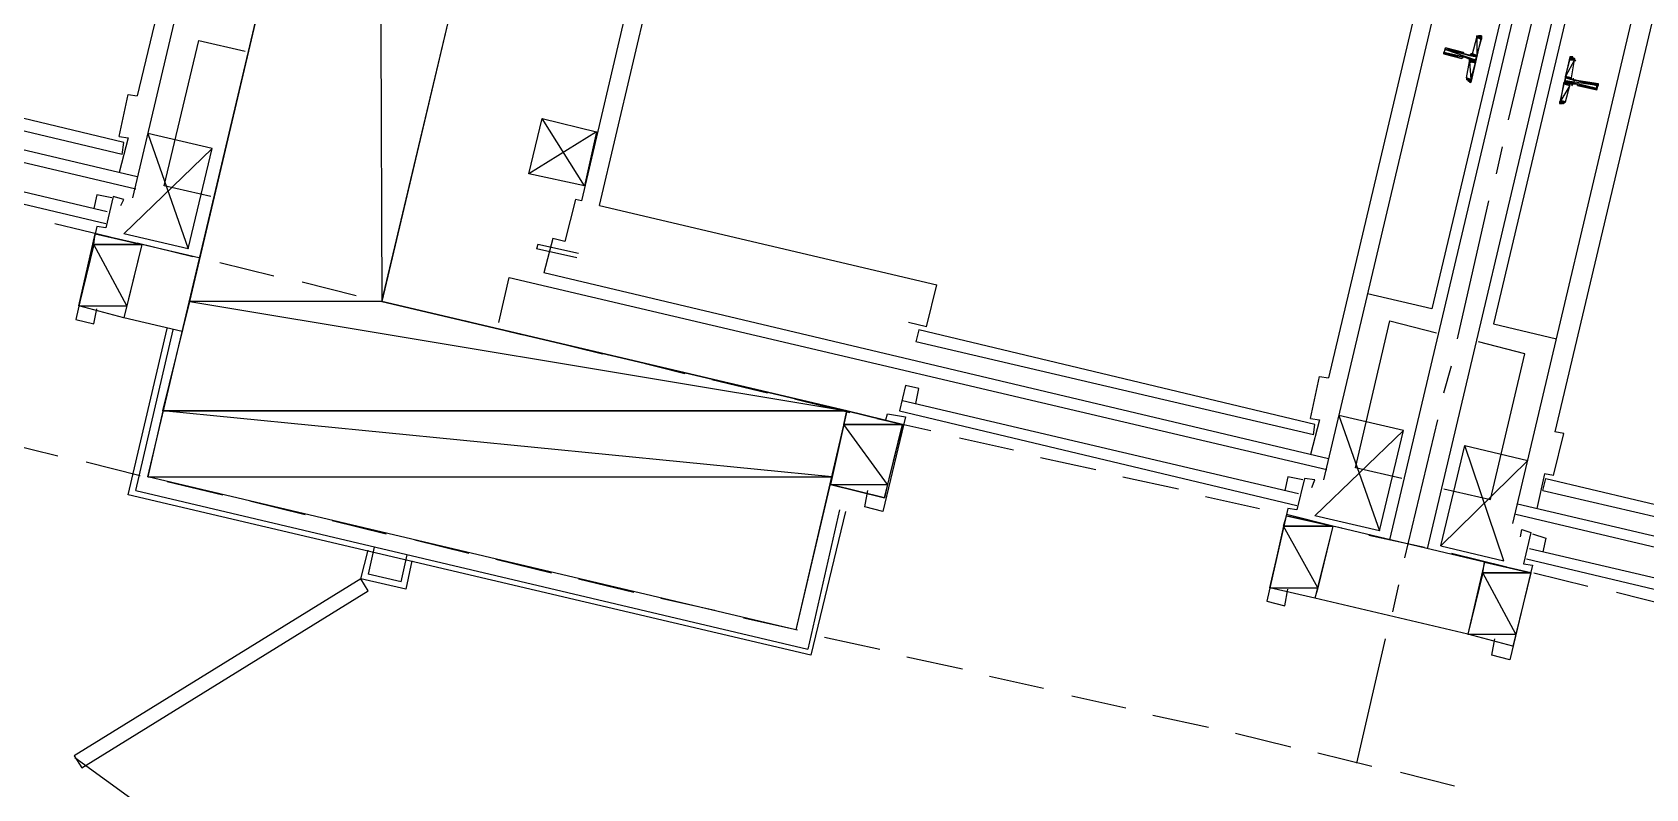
# Model space of a CAD drawing. Header units: feet. Extents: x -84 to 198, y -22 to 181.
# Drawn here: x 54.96 to 69.3, y 51.16 to 57.89 of the extents above; entities that cross this region are included whole.
import ezdxf

# ---------------------------------------------------------------- set-up
doc = ezdxf.new("R2010")
doc.units = ezdxf.units.FT
for name, color, linetype in [('A-LINEA', 7, 'CONTINUOUS'), ('A-LINEA-FINA', 9, 'CONTINUOUS'), ('A-MURO-CONCRETO', 8, 'CONTINUOUS')]:
    doc.layers.add(name, color=color, linetype=linetype)

msp = doc.modelspace()

# ---------------------------------------------------------------- linework, layer by layer
at = {"layer": 'A-LINEA'}
for p, q in [((55.8533, 56.4178), (57.5467, 63.6044)), ((57.2267, 62.9511), (55.8933, 57.3244)), ((61.16, 62.0311), (59.84, 56.3911)), ((60, 56.3511), (61.3333, 61.9911)), ((67.0267, 53.3778), (68.9467, 61.4978)), ((67.36, 53.2978), (69.28, 61.4178)), ((66.44, 53.9111), (68.1333, 61.0978)), ((68.7333, 61.0578), (67.4, 55.4311)), ((69.28, 60.9378), (67.9467, 55.2978)), ((68.12, 53.5244), (69.8133, 60.6978)), ((67.8133, 60.4578), (66.48, 54.8178)), ((69.8267, 59.9778), (68.4933, 54.3378)), ((55.8933, 56.6044), (48.92, 58.2578)), ((68.08, 57.1111), (68.3733, 58.3378)), ((48.6133, 58.2178), (55.88, 56.4978)), ((67.76, 57.6978), (67.8, 57.8444)), ((67.8246, 57.8572), (67.8009, 57.8437)), ((55.7733, 56.9111), (52.2533, 57.7511)), ((67.6667, 57.6578), (67.6667, 57.6578)), ((67.68, 57.6978), (67.7333, 57.6844)), ((67.72, 57.6578), (67.68, 57.6711)), ((67.68, 57.6578), (67.68, 57.6578)), ((67.6933, 57.6978), (67.6933, 57.6978)), ((68.6797, 57.6345), (68.6646, 57.6572)), ((55.76, 56.8044), (52.2267, 57.6444)), ((67.7067, 57.4844), (67.7333, 57.6311)), ((68.64, 57.4844), (68.6667, 57.6444)), ((67.7203, 57.4677), (67.7354, 57.445)), ((68.5867, 57.2711), (68.6267, 57.4178)), ((68.6533, 57.4311), (68.6933, 57.4311)), ((68.6933, 57.4178), (68.6933, 57.4178)), ((68.7067, 57.4178), (68.7067, 57.4178)), ((55.7333, 56.9644), (55.8133, 57.3378)), ((55.8133, 57.3378), (55.8933, 57.3244)), ((68.5621, 57.2583), (68.5858, 57.2718)), ((52.1067, 57.1244), (55.6267, 56.2978)), ((59.8667, 56.5244), (59.4933, 57.1244)), ((52.08, 57.0311), (55.6133, 56.1911)), ((55.7333, 56.9644), (55.8133, 56.9511)), ((55.8133, 56.9511), (55.7333, 56.6444)), ((56.56, 56.8578), (55.9867, 56.9911)), ((55.76, 56.8044), (55.7733, 56.9111)), ((56.3467, 55.9644), (56.56, 56.8578)), ((67.9733, 56.6311), (68.0267, 56.8711)), ((59.7867, 56.4044), (59.6933, 56.0311)), ((59.84, 56.3911), (59.7867, 56.4044)), ((67.6267, 55.1644), (67.9067, 56.3911)), ((60, 56.3511), (63, 55.6444)), ((55.16, 56.1911), (55.6533, 56.0711)), ((55.3733, 55.4578), (55.52, 56.0978)), ((55.9333, 56.0044), (55.52, 56.0978)), ((55.9333, 56.0044), (55.7733, 55.3511)), ((55.8933, 56.0178), (56.3867, 55.8978)), ((56.44, 55.8844), (55.9333, 56.0044)), ((59.4533, 56.0044), (59.44, 55.9644)), ((59.8, 55.8844), (59.44, 55.9644)), ((59.8133, 55.9244), (59.4533, 56.0044)), ((56.6267, 55.8444), (57.1067, 55.7244)), ((57.36, 55.6711), (57.84, 55.5511)), ((59.1067, 55.3111), (59.2, 55.7111)), ((59.2, 55.7111), (66.4667, 54.0044)), ((66.48, 54.0978), (59.5067, 55.7511)), ((62.9067, 55.2711), (63, 55.6444)), ((58.08, 55.4978), (58.5733, 55.3778)), ((67.4, 55.4311), (66.8267, 55.5644)), ((55.7733, 55.3511), (55.3733, 55.4578)), ((56.2933, 55.2311), (55.7733, 55.3511)), ((55.88, 53.8178), (56.2133, 55.2444)), ((58.8133, 55.3244), (59.3067, 55.2044)), ((62.9067, 55.2711), (62.7467, 55.3111)), ((62.84, 55.2444), (62.8133, 55.1378)), ((66.36, 54.4044), (62.84, 55.2444)), ((67.9467, 55.2978), (68.5067, 55.1644)), ((59.5467, 55.1511), (60.0267, 55.0311)), ((66.3467, 54.3111), (62.8133, 55.1378)), ((60.28, 54.9778), (60.76, 54.8578)), ((67.5067, 54.6844), (67.5733, 54.9244)), ((61, 54.8044), (61.4933, 54.6844)), ((66.32, 54.4578), (66.4, 54.8311)), ((66.4, 54.8311), (66.48, 54.8178)), ((62.8133, 54.5911), (62.84, 54.7244)), ((61.7333, 54.6311), (62.2267, 54.5111)), ((62.6667, 54.5244), (66.2, 53.6844)), ((62.6933, 54.6178), (66.2133, 53.7911)), ((62.4667, 54.4578), (62.9467, 54.3511)), ((62.5333, 53.7511), (62.6933, 54.4044)), ((66.32, 54.4578), (66.4, 54.4444)), ((66.4, 54.4444), (66.32, 54.1378)), ((66.3467, 54.3111), (66.36, 54.4044)), ((67.1467, 54.3511), (66.5733, 54.4844)), ((66.9333, 53.4578), (67.1467, 54.3511)), ((67.16, 53.2178), (67.4533, 54.4444)), ((54.7067, 54.2444), (55.1867, 54.1244)), ((63.2, 54.2844), (63.68, 54.1778)), ((67.48, 53.3244), (67.6933, 54.2178)), ((67.6933, 54.2178), (68.2533, 54.0844)), ((68.48, 53.9511), (68.5733, 54.3244)), ((68.5733, 54.3244), (68.4933, 54.3378)), ((55.44, 54.0711), (55.92, 53.9511)), ((63.92, 54.1111), (64.4133, 54.0044)), ((64.6533, 53.9378), (65.1467, 53.8311)), ((68.4, 53.9644), (68.3333, 53.6578)), ((68.3867, 53.8178), (68.4133, 53.9244)), ((68.48, 53.9511), (68.4, 53.9644)), ((68.4133, 53.9244), (71.9333, 53.0844)), ((55.88, 53.8178), (61.8533, 52.4044)), ((56.16, 53.8978), (56.6533, 53.7778)), ((68.3867, 53.8178), (71.92, 52.9911)), ((56.8933, 53.7244), (57.3867, 53.6044)), ((62.1333, 53.6444), (61.8533, 52.4044)), ((65.3867, 53.7644), (65.8667, 53.6578)), ((68.16, 53.6978), (75.1333, 52.0578)), ((57.6267, 53.5511), (58.1067, 53.4311)), ((62.1867, 53.6311), (61.88, 52.3511)), ((65.96, 52.9511), (66.1067, 53.5911)), ((66.52, 53.4978), (66.1067, 53.6044)), ((66.12, 53.5911), (66.6, 53.4844)), ((66.52, 53.4978), (66.36, 52.8578)), ((67.8667, 53.1778), (66.52, 53.4978)), ((75.4, 51.8844), (68.1467, 53.6044)), ((58.36, 53.3778), (58.84, 53.2578)), ((66.84, 53.4178), (67.3333, 53.3111)), ((57.88, 53.0311), (57.9467, 53.2844)), ((58, 53.3111), (57.9467, 53.0711)), ((58.24, 53.0044), (58.2933, 53.2444)), ((59.08, 53.2044), (59.5733, 53.0844)), ((67.5733, 53.2578), (68.0667, 53.1378)), ((71.7733, 52.3644), (68.24, 53.2044)), ((71.7867, 52.4711), (68.2667, 53.2978)), ((58.24, 53.0044), (57.9467, 53.0711)), ((58.3333, 53.1911), (58.28, 52.9378)), ((67.8667, 53.1778), (67.72, 52.5378)), ((68.28, 53.0844), (67.8667, 53.1778)), ((68.3067, 53.0844), (68.7867, 52.9644)), ((58.28, 52.9378), (57.88, 53.0311)), ((59.8133, 53.0311), (60.3067, 52.9111)), ((66.36, 52.8578), (65.96, 52.9511)), ((67.0533, 52.7378), (67.1067, 52.9778)), ((60.5467, 52.8578), (61.0267, 52.7511)), ((67.72, 52.5378), (66.36, 52.8578)), ((69.04, 52.9111), (69.52, 52.7911)), ((61.28, 52.6844), (61.76, 52.5778)), ((62, 52.5111), (62.4933, 52.4044)), ((66.7333, 51.3911), (66.9867, 52.4978)), ((68.12, 52.4311), (67.72, 52.5378)), ((62.7333, 52.3378), (63.2267, 52.2311)), ((63.4667, 52.1644), (63.9467, 52.0578)), ((64.2, 51.9911), (64.68, 51.8844)), ((64.92, 51.8178), (65.4133, 51.7111)), ((65.6533, 51.6578), (66.1467, 51.5378)), ((66.3867, 51.4844), (66.8667, 51.3644)), ((55.3375, 51.4428), (57.1945, 50.0985)), ((67.12, 51.3111), (67.6, 51.1911))]:
    msp.add_line(p, q, dxfattribs=at)
for points in [[(62.2, 54.5244), (61.7467, 52.5778), (55.9867, 53.9378), (58.8267, 65.9378), (64.5867, 64.5778), (64.12, 62.6311), (59.9867, 63.6178), (58.0667, 55.4978), (62.2, 54.5244)], [(56.5467, 56.4311), (56.1333, 56.5244), (56.44, 57.8178), (56.8533, 57.7244)], [(67.8267, 57.8578), (67.84, 57.8578), (67.7467, 57.4444), (67.7333, 57.4578)], [(67.6667, 57.6578), (67.5067, 57.6978), (67.52, 57.7511), (67.68, 57.7111)], [(67.7354, 57.685), (67.7505, 57.6874), (67.7595, 57.6998)], [(68.6533, 57.6711), (68.6267, 57.6711), (68.5333, 57.2578), (68.56, 57.2578)], [(67.7461, 57.6198), (67.7437, 57.635), (67.7313, 57.6439)], [(68.6646, 57.4306), (68.6495, 57.4281), (68.6405, 57.4157)], [(68.7067, 57.4178), (68.8667, 57.3778), (68.88, 57.4311), (68.7067, 57.4578), (68.7067, 57.4578), (68.6533, 57.4711)], [(68.6539, 57.4824), (68.6563, 57.4673), (68.6687, 57.4583)], [(59.9733, 57.0044), (59.3733, 56.6311), (59.4933, 57.1244), (59.9733, 57.0044), (59.8667, 56.5244), (59.3733, 56.6311)], [(55.9867, 56.9911), (56.3467, 55.9644), (55.7733, 56.0978), (56.56, 56.8578)], [(55.7467, 56.3511), (55.7733, 56.4044), (55.68, 56.4311), (55.6133, 56.1511), (55.5333, 56.1644), (55.3467, 55.3378), (55.5067, 55.2978), (55.5333, 55.4311)], [(55.6667, 56.4178), (55.5333, 56.4444), (55.5067, 56.3244)], [(59.6933, 56.0311), (59.5867, 56.0578), (59.5067, 55.7511)], [(61.88, 52.3511), (55.8133, 53.7778), (56.16, 55.2578)], [(67.1333, 53.9244), (66.72, 54.0178), (67.0267, 55.3244), (67.44, 55.2178)], [(67.5067, 53.8311), (67.92, 53.7378), (68.2267, 55.0311), (67.8133, 55.1378)], [(62.84, 54.7244), (62.72, 54.7511), (62.6667, 54.5244)], [(62.6933, 54.4044), (62.2, 54.5244), (62.0533, 53.8711), (62.5333, 53.7511)], [(62.5467, 54.4444), (62.56, 54.4978), (62.72, 54.4711), (62.52, 53.6311), (62.36, 53.6711), (62.3867, 53.8178)], [(66.5733, 54.4844), (66.9333, 53.4578), (66.36, 53.5911), (67.1467, 54.3511)], [(68.2533, 54.0844), (67.48, 53.3244), (68.04, 53.1911), (67.6933, 54.2178)], [(66.3333, 53.8444), (66.36, 53.9111), (66.2667, 53.9244), (66.2, 53.6444), (66.12, 53.6578), (65.9333, 52.8311), (66.0933, 52.7911), (66.12, 52.9378)], [(66.2533, 53.9111), (66.12, 53.9378), (66.0933, 53.8178)], [(68.1867, 53.4044), (68.2, 53.4711), (68.28, 53.4444), (68.2133, 53.1644), (68.2933, 53.1511), (68.0933, 52.3111), (67.9333, 52.3511), (67.96, 52.4978)], [(68.2933, 53.4311), (68.4133, 53.3911), (68.3867, 53.2711)], [(57.88, 53.0311), (55.3333, 51.4578), (55.4, 51.3511), (57.9467, 52.9244), (57.88, 53.0311)]]:
    msp.add_lwpolyline(points, dxfattribs=at)
at = {"layer": 'A-LINEA-FINA'}
for p, q in [((67.84, 57.8444), (67.8, 57.8578)), ((67.84, 57.8444), (67.8, 57.8578)), ((67.84, 57.8444), (67.8133, 57.8578)), ((67.84, 57.8578), (67.8267, 57.8578)), ((67.68, 57.6711), (67.5067, 57.7111)), ((67.6667, 57.6578), (67.5067, 57.6978)), ((67.68, 57.7111), (67.52, 57.7511)), ((67.68, 57.6978), (67.52, 57.7378)), ((67.68, 57.6978), (67.52, 57.7378)), ((67.7867, 57.6311), (67.7333, 57.6578)), ((67.8, 57.6844), (67.7467, 57.6978)), ((67.8, 57.6711), (67.7467, 57.6844)), ((68.6267, 57.6711), (68.6533, 57.6711)), ((68.6267, 57.6578), (68.6667, 57.6578)), ((67.7867, 57.6311), (67.7333, 57.6444)), ((67.7867, 57.6178), (67.7333, 57.6311)), ((67.7467, 57.4578), (67.7067, 57.4711)), ((67.7467, 57.4578), (67.72, 57.4578)), ((67.7467, 57.4578), (67.72, 57.4578)), ((68.5733, 57.4444), (68.64, 57.4311)), ((68.5733, 57.4311), (68.6267, 57.4178)), ((68.5867, 57.4978), (68.64, 57.4844)), ((68.5867, 57.4978), (68.64, 57.4844)), ((68.5867, 57.4844), (68.64, 57.4711)), ((68.6933, 57.4178), (68.8667, 57.3778)), ((68.7067, 57.4578), (68.88, 57.4311)), ((68.7067, 57.4578), (68.88, 57.4178)), ((68.7067, 57.4578), (68.88, 57.4178)), ((68.7067, 57.4578), (68.8667, 57.4178)), ((68.7067, 57.4178), (68.8667, 57.3778)), ((68.5333, 57.2711), (68.5733, 57.2578)), ((68.5467, 57.2844), (68.5867, 57.2711))]:
    msp.add_line(p, q, dxfattribs=at)
for points in [[(67.8, 57.8444), (67.8, 57.6844), (67.76, 57.6978), (67.8, 57.8444)], [(67.8133, 57.8578), (67.84, 57.8444), (67.8, 57.8578), (67.8133, 57.8578)], [(67.8, 57.8578), (67.84, 57.8444), (67.84, 57.8444), (67.8, 57.8578), (67.8, 57.8578)], [(67.8, 57.8578), (67.84, 57.8444), (67.8, 57.8444), (67.8, 57.8578), (67.8, 57.8578)], [(67.84, 57.8311), (67.84, 57.8311), (67.8, 57.8444), (67.84, 57.8311)], [(67.84, 57.8311), (67.8, 57.8444), (67.84, 57.8444), (67.84, 57.8311), (67.84, 57.8311)], [(67.84, 57.8311), (67.8, 57.8444), (67.8, 57.6844), (67.84, 57.8311)], [(67.84, 57.8578), (67.8267, 57.8578), (67.8133, 57.8578), (67.84, 57.8578), (67.84, 57.8578)], [(67.8133, 57.8578), (67.84, 57.8578), (67.84, 57.8578), (67.8133, 57.8578)], [(67.84, 57.8578), (67.84, 57.8578), (67.8133, 57.8578), (67.84, 57.8578), (67.84, 57.8578)], [(67.84, 57.8444), (67.84, 57.8444), (67.8133, 57.8578), (67.84, 57.8444)], [(67.84, 57.8444), (67.8133, 57.8578), (67.84, 57.8578), (67.84, 57.8444), (67.84, 57.8444)], [(67.8267, 57.8578), (67.84, 57.8578), (67.84, 57.8578), (67.8267, 57.8578)], [(67.84, 57.8578), (67.84, 57.8578), (67.8267, 57.8578), (67.84, 57.8578)], [(67.52, 57.7378), (67.7867, 57.6444), (67.5067, 57.7111), (67.52, 57.7378), (67.52, 57.7378)], [(67.5067, 57.7111), (67.68, 57.6711), (67.68, 57.6711), (67.5067, 57.7111)], [(67.68, 57.6711), (67.68, 57.6711), (67.5067, 57.7111), (67.68, 57.6711), (67.68, 57.6711)], [(67.5067, 57.7111), (67.68, 57.6711), (67.68, 57.6711), (67.5067, 57.7111)], [(67.68, 57.6711), (67.68, 57.6711), (67.5067, 57.7111), (67.68, 57.6711), (67.68, 57.6711)], [(67.5067, 57.7111), (67.68, 57.6711), (67.5067, 57.6978), (67.5067, 57.7111), (67.5067, 57.7111)], [(67.6667, 57.6578), (67.6667, 57.6578), (67.5067, 57.6978), (67.6667, 57.6578)], [(67.6667, 57.6578), (67.5067, 57.6978), (67.68, 57.6711), (67.6667, 57.6578), (67.6667, 57.6578)], [(67.5067, 57.6978), (67.6667, 57.6578), (67.6667, 57.6578), (67.5067, 57.6978)], [(67.6667, 57.6578), (67.6667, 57.6578), (67.5067, 57.6978), (67.6667, 57.6578), (67.6667, 57.6578)], [(67.5067, 57.6978), (67.6667, 57.6578), (67.6667, 57.6578), (67.5067, 57.6978)], [(67.6667, 57.6578), (67.6667, 57.6578), (67.5067, 57.6978), (67.6667, 57.6578)], [(67.5067, 57.6978), (67.6667, 57.6578), (67.6667, 57.6578), (67.5067, 57.6978), (67.5067, 57.6978)], [(67.5067, 57.6978), (67.6667, 57.6578), (67.6667, 57.6578), (67.5067, 57.6978)], [(67.6667, 57.6578), (67.6667, 57.6578), (67.5067, 57.6978), (67.6667, 57.6578), (67.6667, 57.6578)], [(67.5067, 57.6978), (67.6667, 57.6578), (67.6667, 57.6578), (67.5067, 57.6978)], [(67.6667, 57.6578), (67.6667, 57.6578), (67.5067, 57.6978), (67.6667, 57.6578), (67.6667, 57.6578)], [(67.52, 57.7511), (67.68, 57.7111), (67.52, 57.7378), (67.52, 57.7511), (67.52, 57.7511)], [(67.52, 57.7378), (67.68, 57.6978), (67.68, 57.6978), (67.52, 57.7378)], [(67.68, 57.6978), (67.68, 57.6978), (67.52, 57.7378), (67.68, 57.6978)], [(67.68, 57.6978), (67.52, 57.7378), (67.68, 57.7111), (67.68, 57.6978), (67.68, 57.6978)], [(67.52, 57.7378), (67.68, 57.6978), (67.68, 57.6978), (67.52, 57.7378)], [(67.68, 57.6978), (67.68, 57.6978), (67.52, 57.7378), (67.68, 57.6978), (67.68, 57.6978)], [(67.52, 57.7378), (67.68, 57.6978), (67.68, 57.6978), (67.52, 57.7378)], [(67.68, 57.6978), (67.68, 57.6978), (67.52, 57.7378), (67.68, 57.6978)], [(67.52, 57.7378), (67.68, 57.6978), (67.68, 57.6978), (67.52, 57.7378), (67.52, 57.7378)], [(67.52, 57.7378), (67.68, 57.6978), (67.68, 57.6978), (67.52, 57.7378)], [(67.68, 57.6978), (67.68, 57.6978), (67.52, 57.7378), (67.68, 57.6978), (67.68, 57.6978)], [(67.52, 57.7378), (67.68, 57.6978), (67.68, 57.6978), (67.52, 57.7378)], [(67.68, 57.6978), (67.68, 57.6978), (67.52, 57.7378), (67.68, 57.6978), (67.68, 57.6978)], [(67.52, 57.7378), (67.68, 57.6978), (67.68, 57.6978), (67.52, 57.7378)], [(67.68, 57.6978), (67.68, 57.6978), (67.52, 57.7378), (67.68, 57.6978), (67.68, 57.6978)], [(67.8, 57.6711), (67.52, 57.7378), (67.7867, 57.6444), (67.8, 57.6711)], [(67.72, 57.6578), (67.7867, 57.6444), (67.7867, 57.6444), (67.72, 57.6578)], [(67.7867, 57.6444), (67.7867, 57.6444), (67.72, 57.6578), (67.7867, 57.6444), (67.7867, 57.6444)], [(67.7867, 57.6444), (67.72, 57.6578), (67.7867, 57.6311), (67.7867, 57.6444)], [(67.72, 57.6578), (67.7867, 57.6311), (67.7333, 57.6578), (67.72, 57.6578), (67.72, 57.6578)], [(67.7467, 57.6844), (67.8, 57.6711), (67.7333, 57.6844), (67.7467, 57.6844), (67.7467, 57.6844)], [(67.7333, 57.6844), (67.8, 57.6711), (67.8, 57.6711), (67.7333, 57.6844)], [(67.8, 57.6711), (67.8, 57.6711), (67.7333, 57.6844), (67.8, 57.6711), (67.8, 57.6711)], [(67.7333, 57.6844), (67.8, 57.6711), (67.8, 57.6711), (67.7333, 57.6844)], [(67.8, 57.6711), (67.8, 57.6711), (67.7333, 57.6844), (67.8, 57.6711), (67.8, 57.6711)], [(67.7333, 57.6844), (67.8, 57.6711), (67.8, 57.6711), (67.7333, 57.6844)], [(67.8, 57.6711), (67.8, 57.6711), (67.7333, 57.6844), (67.8, 57.6711), (67.8, 57.6711)], [(67.7333, 57.6578), (67.7867, 57.6311), (67.7333, 57.6444), (67.7333, 57.6578), (67.7333, 57.6578)], [(67.8, 57.6844), (67.76, 57.6978), (67.7467, 57.6978), (67.8, 57.6844), (67.8, 57.6844)], [(67.8, 57.6844), (67.8, 57.6844), (67.7467, 57.6978), (67.8, 57.6844)], [(67.7467, 57.6978), (67.8, 57.6844), (67.8, 57.6844), (67.7467, 57.6978)], [(67.8, 57.6844), (67.8, 57.6844), (67.7467, 57.6978), (67.8, 57.6844), (67.8, 57.6844)], [(67.8, 57.6844), (67.7467, 57.6978), (67.8, 57.6711), (67.8, 57.6844)], [(67.7467, 57.6978), (67.8, 57.6711), (67.7467, 57.6844), (67.7467, 57.6978), (67.7467, 57.6978)], [(67.7467, 57.6844), (67.8, 57.6711), (67.8, 57.6711), (67.7467, 57.6844)], [(67.8, 57.6711), (67.8, 57.6711), (67.7467, 57.6844), (67.8, 57.6711), (67.8, 57.6711)], [(67.76, 57.6978), (67.8, 57.6844), (67.8, 57.6844), (67.76, 57.6978)], [(68.6533, 57.6711), (68.6267, 57.6711), (68.6533, 57.6578), (68.6533, 57.6711)], [(68.6267, 57.6711), (68.6533, 57.6578), (68.6667, 57.6578), (68.6267, 57.6711), (68.6267, 57.6711)], [(68.6533, 57.6578), (68.6267, 57.6711), (68.6267, 57.6711), (68.6533, 57.6578)], [(68.6267, 57.6711), (68.6267, 57.6711), (68.6667, 57.6578), (68.6267, 57.6711)], [(68.6267, 57.6711), (68.6667, 57.6578), (68.6267, 57.6711), (68.6267, 57.6711), (68.6267, 57.6711)], [(68.6267, 57.6578), (68.6667, 57.6578), (68.6267, 57.6711), (68.6267, 57.6578), (68.6267, 57.6578)], [(68.6667, 57.6444), (68.6267, 57.6578), (68.6667, 57.6578), (68.6667, 57.6444)], [(68.6667, 57.6578), (68.6267, 57.6578), (68.6267, 57.6578), (68.6667, 57.6578)], [(68.6267, 57.6578), (68.6267, 57.6578), (68.6667, 57.6578), (68.6267, 57.6578)], [(68.6667, 57.6578), (68.6267, 57.6578), (68.6267, 57.6578), (68.6667, 57.6578)], [(68.6267, 57.6578), (68.6267, 57.6578), (68.6667, 57.6444), (68.6267, 57.6578)], [(68.6267, 57.6578), (68.6667, 57.6444), (68.6267, 57.6578), (68.6267, 57.6578), (68.6267, 57.6578)], [(68.6267, 57.6444), (68.6667, 57.6444), (68.6267, 57.6578), (68.6267, 57.6444), (68.6267, 57.6444)], [(67.7333, 57.6311), (67.7467, 57.4711), (67.7067, 57.4844), (67.7333, 57.6311)], [(67.7333, 57.6444), (67.7867, 57.6311), (67.7867, 57.6311), (67.7333, 57.6444)], [(67.7867, 57.6311), (67.7867, 57.6311), (67.7333, 57.6444), (67.7867, 57.6311), (67.7867, 57.6311)], [(67.7333, 57.6444), (67.7867, 57.6311), (67.7867, 57.6311), (67.7333, 57.6444)], [(67.7867, 57.6311), (67.7867, 57.6311), (67.7333, 57.6444), (67.7867, 57.6311), (67.7867, 57.6311)], [(67.7333, 57.6444), (67.7867, 57.6311), (67.7867, 57.6311), (67.7333, 57.6444)], [(67.7867, 57.6311), (67.7867, 57.6311), (67.7333, 57.6444), (67.7867, 57.6311), (67.7867, 57.6311)], [(67.7333, 57.6444), (67.7867, 57.6311), (67.7333, 57.6311), (67.7333, 57.6444), (67.7333, 57.6444)], [(67.7333, 57.6311), (67.7867, 57.6178), (67.7867, 57.6178), (67.7333, 57.6311)], [(67.7867, 57.6178), (67.7867, 57.6178), (67.7333, 57.6311), (67.7867, 57.6178)], [(67.7867, 57.6178), (67.7333, 57.6311), (67.7867, 57.6311), (67.7867, 57.6178), (67.7867, 57.6178)], [(67.7867, 57.6178), (67.7333, 57.6311), (67.7467, 57.4711), (67.7867, 57.6178)], [(68.6267, 57.6444), (68.6667, 57.6444), (68.5867, 57.4978), (68.6267, 57.6444)], [(68.6667, 57.6444), (68.5867, 57.4978), (68.64, 57.4844), (68.6667, 57.6444)], [(68.6267, 57.6444), (68.6267, 57.6444), (68.6667, 57.6444), (68.6267, 57.6444)], [(67.7467, 57.4711), (67.7067, 57.4844), (67.7067, 57.4711), (67.7467, 57.4711), (67.7467, 57.4711)], [(67.7067, 57.4844), (67.7467, 57.4711), (67.7467, 57.4711), (67.7067, 57.4844), (67.7067, 57.4844)], [(67.7467, 57.4578), (67.7467, 57.4578), (67.7067, 57.4711), (67.7467, 57.4578)], [(67.7467, 57.4578), (67.7067, 57.4711), (67.7467, 57.4711), (67.7467, 57.4578), (67.7467, 57.4578)], [(67.7067, 57.4711), (67.7467, 57.4578), (67.72, 57.4711), (67.7067, 57.4711)], [(67.7467, 57.4578), (67.72, 57.4711), (67.72, 57.4578), (67.7467, 57.4578), (67.7467, 57.4578)], [(67.72, 57.4711), (67.7467, 57.4578), (67.7467, 57.4578), (67.72, 57.4711)], [(67.7467, 57.4578), (67.7467, 57.4578), (67.72, 57.4578), (67.7467, 57.4578)], [(67.72, 57.4578), (67.7467, 57.4578), (67.7467, 57.4578), (67.72, 57.4578)], [(67.7467, 57.4578), (67.7467, 57.4578), (67.72, 57.4578), (67.7467, 57.4578)], [(67.72, 57.4578), (67.7467, 57.4578), (67.7467, 57.4578), (67.72, 57.4578), (67.72, 57.4578)], [(67.7467, 57.4578), (67.72, 57.4578), (67.7467, 57.4444), (67.7467, 57.4578)], [(67.72, 57.4578), (67.7467, 57.4444), (67.7333, 57.4578), (67.72, 57.4578), (67.72, 57.4578)], [(68.5733, 57.4311), (68.6267, 57.4178), (68.5467, 57.2844), (68.5733, 57.4311)], [(68.6267, 57.4178), (68.5467, 57.2844), (68.5867, 57.2711), (68.6267, 57.4178)], [(68.5733, 57.4444), (68.5733, 57.4444), (68.64, 57.4311), (68.5733, 57.4444)], [(68.5733, 57.4444), (68.64, 57.4311), (68.5867, 57.4444), (68.5733, 57.4444), (68.5733, 57.4444)], [(68.64, 57.4311), (68.5733, 57.4444), (68.6267, 57.4311), (68.64, 57.4311), (68.64, 57.4311)], [(68.6267, 57.4311), (68.5733, 57.4444), (68.5733, 57.4444), (68.6267, 57.4311)], [(68.5733, 57.4444), (68.5733, 57.4444), (68.6267, 57.4311), (68.5733, 57.4444), (68.5733, 57.4444)], [(68.5733, 57.4444), (68.6267, 57.4311), (68.5733, 57.4311), (68.5733, 57.4444)], [(68.6267, 57.4311), (68.5733, 57.4311), (68.6267, 57.4178), (68.6267, 57.4311)], [(68.6267, 57.4178), (68.5733, 57.4311), (68.5733, 57.4311), (68.6267, 57.4178), (68.6267, 57.4178)], [(68.64, 57.4844), (68.5867, 57.4978), (68.5867, 57.4978), (68.64, 57.4844)], [(68.5867, 57.4978), (68.5867, 57.4978), (68.64, 57.4844), (68.5867, 57.4978)], [(68.64, 57.4844), (68.5867, 57.4978), (68.5867, 57.4978), (68.64, 57.4844)], [(68.5867, 57.4978), (68.5867, 57.4978), (68.64, 57.4844), (68.5867, 57.4978), (68.5867, 57.4978)], [(68.5867, 57.4978), (68.64, 57.4844), (68.5867, 57.4844), (68.5867, 57.4978)], [(68.64, 57.4844), (68.5867, 57.4844), (68.64, 57.4711), (68.64, 57.4844), (68.64, 57.4844)], [(68.64, 57.4711), (68.5867, 57.4844), (68.6533, 57.4711), (68.64, 57.4711), (68.64, 57.4711)], [(68.6533, 57.4711), (68.5867, 57.4844), (68.5867, 57.4844), (68.6533, 57.4711)], [(68.5867, 57.4844), (68.5867, 57.4844), (68.6533, 57.4711), (68.5867, 57.4844), (68.5867, 57.4844)], [(68.6533, 57.4711), (68.5867, 57.4844), (68.5867, 57.4844), (68.6533, 57.4711)], [(68.5867, 57.4844), (68.5867, 57.4844), (68.6533, 57.4711), (68.5867, 57.4844), (68.5867, 57.4844)], [(68.6533, 57.4711), (68.5867, 57.4844), (68.5867, 57.4844), (68.6533, 57.4711)], [(68.5867, 57.4844), (68.5867, 57.4844), (68.6533, 57.4711), (68.5867, 57.4844), (68.5867, 57.4844)], [(68.6533, 57.4711), (68.5867, 57.4844), (68.5867, 57.4844), (68.6533, 57.4711)], [(68.5867, 57.4844), (68.5867, 57.4844), (68.6533, 57.4711), (68.5867, 57.4844), (68.5867, 57.4844)], [(68.5867, 57.4844), (68.8667, 57.4178), (68.5867, 57.4578), (68.5867, 57.4844)], [(68.8667, 57.4178), (68.5867, 57.4578), (68.8667, 57.3911), (68.8667, 57.4178), (68.8667, 57.4178)], [(68.6533, 57.4311), (68.5867, 57.4578), (68.5867, 57.4578), (68.6533, 57.4311)], [(68.5867, 57.4578), (68.5867, 57.4578), (68.6533, 57.4311), (68.5867, 57.4578), (68.5867, 57.4578)], [(68.5867, 57.4578), (68.6533, 57.4311), (68.5867, 57.4444), (68.5867, 57.4578)], [(68.6533, 57.4311), (68.5867, 57.4444), (68.64, 57.4311), (68.6533, 57.4311), (68.6533, 57.4311)], [(68.64, 57.4311), (68.5867, 57.4444), (68.5867, 57.4444), (68.64, 57.4311)], [(68.5867, 57.4444), (68.5867, 57.4444), (68.64, 57.4311), (68.5867, 57.4444), (68.5867, 57.4444)], [(68.64, 57.4311), (68.5867, 57.4444), (68.5867, 57.4444), (68.64, 57.4311)], [(68.5867, 57.4444), (68.5867, 57.4444), (68.64, 57.4311), (68.5867, 57.4444), (68.5867, 57.4444)], [(68.8667, 57.3911), (68.6933, 57.4311), (68.6933, 57.4311), (68.8667, 57.3911)], [(68.6933, 57.4311), (68.6933, 57.4311), (68.8667, 57.3911), (68.6933, 57.4311), (68.6933, 57.4311)], [(68.6933, 57.4311), (68.8667, 57.3911), (68.6933, 57.4178), (68.6933, 57.4311)], [(68.8667, 57.3911), (68.6933, 57.4178), (68.8667, 57.3778), (68.8667, 57.3911), (68.8667, 57.3911)], [(68.8667, 57.3778), (68.6933, 57.4178), (68.6933, 57.4178), (68.8667, 57.3778)], [(68.6933, 57.4178), (68.6933, 57.4178), (68.8667, 57.3778), (68.6933, 57.4178)], [(68.8667, 57.3778), (68.6933, 57.4178), (68.6933, 57.4178), (68.8667, 57.3778), (68.8667, 57.3778)], [(68.7067, 57.4178), (68.8667, 57.3778), (68.6933, 57.4178), (68.7067, 57.4178), (68.7067, 57.4178)], [(68.88, 57.4311), (68.7067, 57.4578), (68.88, 57.4178), (68.88, 57.4311), (68.88, 57.4311)], [(68.88, 57.4178), (68.7067, 57.4578), (68.7067, 57.4578), (68.88, 57.4178)], [(68.7067, 57.4578), (68.7067, 57.4578), (68.88, 57.4178), (68.7067, 57.4578)], [(68.88, 57.4178), (68.7067, 57.4578), (68.7067, 57.4578), (68.88, 57.4178), (68.88, 57.4178)], [(68.88, 57.4178), (68.7067, 57.4578), (68.8667, 57.4178), (68.88, 57.4178), (68.88, 57.4178)], [(68.8667, 57.4178), (68.7067, 57.4578), (68.7067, 57.4578), (68.8667, 57.4178)], [(68.7067, 57.4578), (68.7067, 57.4578), (68.8667, 57.4178), (68.7067, 57.4578)], [(68.8667, 57.4178), (68.7067, 57.4578), (68.7067, 57.4578), (68.8667, 57.4178), (68.8667, 57.4178)], [(68.8667, 57.4178), (68.7067, 57.4578), (68.7067, 57.4578), (68.8667, 57.4178)], [(68.7067, 57.4578), (68.7067, 57.4578), (68.8667, 57.4178), (68.7067, 57.4578), (68.7067, 57.4578)], [(68.8667, 57.4178), (68.7067, 57.4578), (68.7067, 57.4578), (68.8667, 57.4178)], [(68.7067, 57.4578), (68.7067, 57.4578), (68.8667, 57.4178), (68.7067, 57.4578), (68.7067, 57.4578)], [(68.8667, 57.4178), (68.7067, 57.4578), (68.7067, 57.4578), (68.8667, 57.4178)], [(68.7067, 57.4578), (68.7067, 57.4578), (68.8667, 57.4178), (68.7067, 57.4578), (68.7067, 57.4578)], [(68.7067, 57.4178), (68.7067, 57.4178), (68.8667, 57.3778), (68.7067, 57.4178)], [(68.8667, 57.3778), (68.7067, 57.4178), (68.7067, 57.4178), (68.8667, 57.3778)], [(68.7067, 57.4178), (68.7067, 57.4178), (68.8667, 57.3778), (68.7067, 57.4178)], [(68.8667, 57.3778), (68.7067, 57.4178), (68.7067, 57.4178), (68.8667, 57.3778), (68.8667, 57.3778)], [(68.8667, 57.3778), (68.7067, 57.4178), (68.7067, 57.4178), (68.8667, 57.3778)], [(68.7067, 57.4178), (68.7067, 57.4178), (68.8667, 57.3778), (68.7067, 57.4178), (68.7067, 57.4178)], [(68.8667, 57.3778), (68.7067, 57.4178), (68.7067, 57.4178), (68.8667, 57.3778)], [(68.7067, 57.4178), (68.7067, 57.4178), (68.8667, 57.3778), (68.7067, 57.4178), (68.7067, 57.4178)], [(68.5467, 57.2844), (68.5867, 57.2711), (68.5333, 57.2711), (68.5467, 57.2844)], [(68.5867, 57.2711), (68.5333, 57.2711), (68.5733, 57.2711), (68.5867, 57.2711)], [(68.5333, 57.2711), (68.5733, 57.2711), (68.5733, 57.2578), (68.5333, 57.2711), (68.5333, 57.2711)], [(68.5733, 57.2711), (68.5333, 57.2711), (68.5333, 57.2711), (68.5733, 57.2711)], [(68.5333, 57.2711), (68.5333, 57.2711), (68.5733, 57.2578), (68.5333, 57.2711)], [(68.5733, 57.2578), (68.5333, 57.2711), (68.5333, 57.2711), (68.5733, 57.2578)], [(68.5333, 57.2711), (68.5333, 57.2711), (68.5733, 57.2578), (68.5333, 57.2711)], [(68.5333, 57.2711), (68.5733, 57.2578), (68.56, 57.2578), (68.5333, 57.2711), (68.5333, 57.2711)], [(68.5733, 57.2578), (68.5333, 57.2711), (68.5333, 57.2711), (68.5733, 57.2578)], [(68.5333, 57.2711), (68.5333, 57.2711), (68.56, 57.2578), (68.5333, 57.2711)], [(68.5333, 57.2711), (68.56, 57.2578), (68.5333, 57.2711), (68.5333, 57.2711), (68.5333, 57.2711)], [(68.5333, 57.2578), (68.56, 57.2578), (68.5333, 57.2711), (68.5333, 57.2578), (68.5333, 57.2578)], [(68.5333, 57.2578), (68.5333, 57.2578), (68.56, 57.2578), (68.5333, 57.2578)], [(68.5867, 57.2711), (68.5467, 57.2844), (68.5467, 57.2844), (68.5867, 57.2711), (68.5867, 57.2711)]]:
    msp.add_lwpolyline(points, dxfattribs=at)
at = {"layer": 'A-MURO-CONCRETO'}
for points in [[(58.04, 62.6311), (58.0667, 55.4978), (56.36, 55.4978), (58.04, 62.6311), (58.04, 62.6311)], [(59.76, 62.6311), (58.04, 62.6311), (58.0667, 55.4978), (59.76, 62.6311)], [(55.52, 56.0978), (55.9333, 56.0044), (55.5067, 56.0044), (55.52, 56.0978), (55.52, 56.0978)], [(55.5067, 56.0044), (55.3733, 55.4578), (55.8, 55.4578), (55.5067, 56.0044)], [(55.5067, 56.0044), (55.9333, 56.0044), (55.8, 55.4578), (55.5067, 56.0044), (55.5067, 56.0044)], [(56.36, 55.4978), (62.2, 54.5244), (56.12, 54.5244), (56.36, 55.4978), (56.36, 55.4978)], [(58.0667, 55.4978), (56.36, 55.4978), (62.2, 54.5244), (58.0667, 55.4978)], [(55.3733, 55.4578), (55.8, 55.4578), (55.7733, 55.3511), (55.3733, 55.4578), (55.3733, 55.4578)], [(56.12, 54.5244), (55.9867, 53.9378), (62.0667, 53.9378), (56.12, 54.5244)], [(56.12, 54.5244), (62.2, 54.5244), (62.0667, 53.9378), (56.12, 54.5244), (56.12, 54.5244)], [(62.2, 54.5244), (62.6933, 54.4044), (62.1733, 54.4044), (62.2, 54.5244), (62.2, 54.5244)], [(62.1733, 54.4044), (62.0533, 53.8711), (62.56, 53.8711), (62.1733, 54.4044)], [(62.1733, 54.4044), (62.6933, 54.4044), (62.56, 53.8711), (62.1733, 54.4044), (62.1733, 54.4044)], [(55.9867, 53.9378), (62.0667, 53.9378), (61.7467, 52.5778), (55.9867, 53.9378), (55.9867, 53.9378)], [(62.0533, 53.8711), (62.56, 53.8711), (62.5333, 53.7511), (62.0533, 53.8711), (62.0533, 53.8711)], [(66.08, 53.4978), (65.96, 52.9511), (66.3867, 52.9511), (66.08, 53.4978)], [(66.1067, 53.5911), (66.52, 53.4978), (66.08, 53.4978), (66.1067, 53.5911), (66.1067, 53.5911)], [(66.08, 53.4978), (66.52, 53.4978), (66.3867, 52.9511), (66.08, 53.4978), (66.08, 53.4978)], [(67.8533, 53.0844), (67.72, 52.5378), (68.1467, 52.5378), (67.8533, 53.0844)], [(67.8667, 53.1778), (68.28, 53.0844), (67.8533, 53.0844), (67.8667, 53.1778), (67.8667, 53.1778)], [(67.8533, 53.0844), (68.28, 53.0844), (68.1467, 52.5378), (67.8533, 53.0844), (67.8533, 53.0844)], [(65.96, 52.9511), (66.3867, 52.9511), (66.36, 52.8578), (65.96, 52.9511), (65.96, 52.9511)], [(67.72, 52.5378), (68.1467, 52.5378), (68.12, 52.4311), (67.72, 52.5378), (67.72, 52.5378)]]:
    msp.add_lwpolyline(points, dxfattribs=at)

doc.saveas('drawing.dxf')
